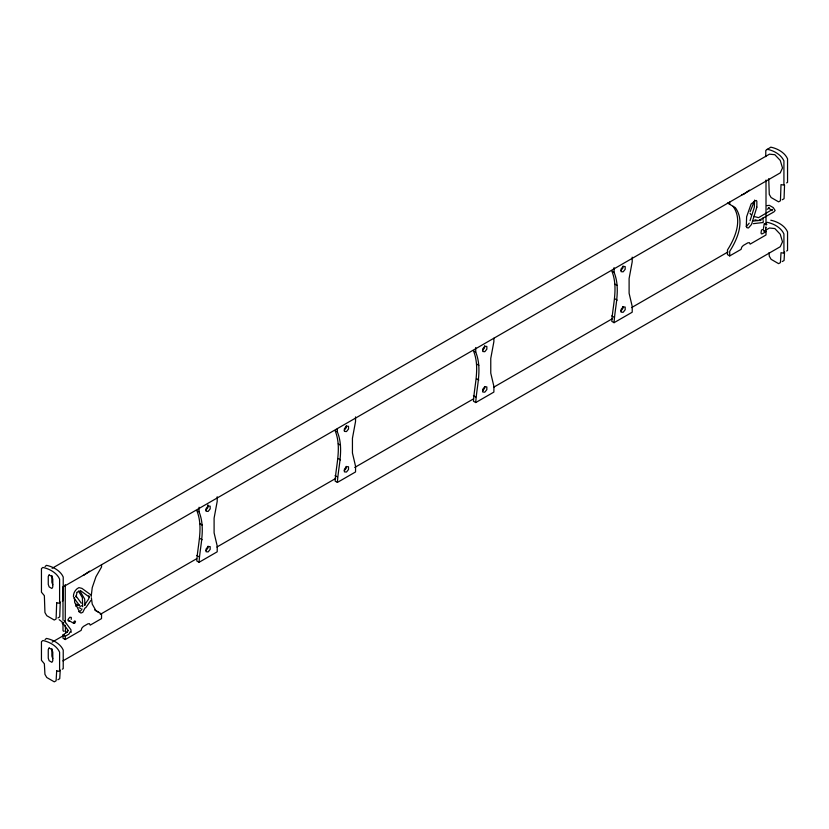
<?xml version="1.0" encoding="UTF-8"?>
<svg xmlns="http://www.w3.org/2000/svg" width="829" height="829" viewBox="0 0 829 829"><rect width="100%" height="100%" fill="white"/><g stroke="black" fill="none" stroke-linecap="round" stroke-linejoin="round"><path stroke-width="1.24" d="M71.253 619.367L71.273 617.398L69.823 617.232L68.351 619.035L68.33 620.994L69.771 621.159M60.258 601.947L59.729 616.89L57.906 617.947M784.545 185.002L784.058 198.701L782.234 199.758M60.237 670.019L59.729 678.692L57.906 679.749M784.566 251.829L784.058 260.503L782.234 261.56M73.429 596.735C73.242 592.932 75.47 589.243 78.921 587.616L81.936 588.372L91.314 595.212M763.281 220.939L763.115 222.514L753.354 223.664M91.19 596.465L92.237 587.616L95.957 576.756L101.542 567.005L101.542 564.694M199.064 562.29L196.794 560.984C197.779 544.218 203.478 527.057 196.794 510.55L199.064 511.856C205.747 528.374 200.048 545.523 199.064 562.29L217.198 551.813L217.25 546.249L214.1 532.86L214.1 518.156L217.198 501.379L217.198 496.768M337.393 482.426L335.123 481.11C336.118 464.354 341.807 447.194 335.123 430.686L337.393 431.992C344.076 448.499 338.387 465.66 337.393 482.426L355.537 471.95L355.579 466.375L352.439 452.997L352.439 438.282L355.537 421.515L355.537 416.904M475.732 402.552L473.463 401.246C474.447 384.48 480.146 367.33 473.463 350.812L475.732 352.128C482.416 368.636 476.716 385.796 475.732 402.552L493.877 392.086L493.918 386.511L490.768 373.133L490.768 358.418L493.877 341.652L493.877 338.191M614.061 322.688L611.802 321.383C612.786 304.616 618.475 287.456 611.802 270.948L614.061 272.254C620.745 288.772 615.056 305.922 614.061 322.688L632.206 312.212L632.258 306.647L629.107 293.259L629.107 278.554L632.206 261.788L632.206 257.177M763.488 228.099L764.265 223.882L766.898 224.41L766.214 224.96L764.265 223.882M84.941 607.989L82.796 612.299L81.004 613.045L79.739 612.289L74.662 602.31L74.423 597.688M70.247 631.791L68.89 634.144L65.263 636.237L62.994 634.931L62.994 638.226L65.263 639.542L81.138 630.372L81.822 628.154L83.408 626.444L87.936 623.822L89.522 623.698L90.206 625.139L101.542 618.589L101.542 613.978L95.957 610.693L92.237 604.113L91.366 597.74M765.602 228.4L766.006 227.063M750.038 220.69L754.338 207.281L754.577 200.09M67.823 630.755L67.139 632.123L65.657 632.506L65.263 625.273M750.172 211.55L754.369 201.209M76.879 593.087L76.03 597.025L75.978 595.947L81.315 603.201M749.261 223.125L746.204 226.659M62.942 622.206L62.258 623.356L63.45 624.009M84.485 605.129L88.527 599.149L89.242 597.263L88.776 595.844L89.304 597.056L80.361 590.528M90.91 600.372L85.739 607.781M82.05 608.994L80.527 610.994L78.734 611.729M205.861 510.125L207.903 507.586L207.903 504.861M205.861 550.611L207.903 548.073L207.903 546.259M344.201 430.261L346.242 427.723L346.242 425.909M344.201 470.737L346.242 468.198L346.242 466.385M482.53 350.387L484.571 347.848L484.571 346.035M482.53 390.873L484.571 388.335L484.571 386.521M620.869 270.523L622.911 267.985L622.911 266.171M620.869 311.01L622.911 308.471L622.911 306.657M767.322 209.26L769.426 207.975L768.4 207.924L772.255 210.721M772.566 209.364L758.566 217.644L753.706 216.4M89.522 571.16L83.408 575.481M749.447 190.162L743.333 194.483L741.748 194.608M67.584 631.822L62.994 634.931M45.077 566.528L46.455 565.347C52.911 566.642 60.424 570.621 63.222 577.005L63.222 600.569L62.31 601.098M45.077 639.594L46.455 638.413C52.911 639.698 60.424 643.687 63.222 650.06L63.222 668.661L62.31 669.179M786.638 182.908L787.55 182.38L787.55 158.816C784.752 152.443 777.239 148.453 770.794 147.158L765.778 150.443L765.778 156.64M765.778 223.498L767.157 222.317C773.612 223.602 781.115 227.592 783.923 233.975L783.923 252.565L783.654 253.156L781.011 252.69L780.431 262.596L778.607 263.653L771.094 259.311L769.271 256.151L769.074 252.627M52.113 568.321L769.447 154.173L774.846 154.702L780.255 160.411L782.493 167.945L780.255 172.888L62.921 587.046M76.838 592.424L78.962 591.201L80.175 591.357L84.651 599.015L84.941 605.408M52.113 642.164L64.434 635.045M100.309 614.341L196.701 558.694M216.877 547.047L335.683 478.447M354.739 467.452L473.546 398.853M493.721 387.205L612.527 318.616M631.584 307.611L727.976 251.964M763.841 231.25L769.447 228.016L774.846 228.555L780.255 234.255L782.493 241.788L780.255 246.731L62.921 660.889M733.043 206.307C742.784 219.737 735.385 237.571 727.458 249.995L727.458 254.607L729.717 255.912L741.064 249.374L741.748 247.146L743.333 245.446L747.862 242.824L749.447 242.7L750.131 244.13L766.006 234.97L766.006 231.664L762.379 233.757L761.416 233.861L761.022 232.98L761.457 230.099L763.447 229.136M759.25 220.203L773.82 211.965L775.146 210.493L773.239 207.571L769.291 205.343L766.866 205.654M81.916 605.626L80.423 606.331L75.47 603.844M73.874 623.408L75.045 622.859L75.512 621.346L74.62 620.962L73.615 622.237L73.874 623.408L67.947 619.988M75.543 606.082L79.087 604.828M752.877 221.115L761.074 220.213M64.351 631.107L63.387 631.201L62.994 630.32L62.994 622.693M767.157 149.251C773.612 150.546 781.115 154.536 783.923 160.909L783.923 184.484L783.654 185.064L781.011 184.608L780.431 200.794L778.607 201.851L771.094 197.52L769.271 194.349L768.732 178.701M770.794 220.224C777.239 221.509 784.752 225.498 787.55 231.882L787.55 250.472L786.638 250.99M758.1 220.587L754.918 219.768M78.869 607.636L80.869 608.465M763.737 230.358L766.006 231.664M614.9 284.14L617.17 285.445M614.9 298.844L617.17 300.16M611.75 315.859L614.02 317.175M476.561 364.004L478.83 365.309M476.561 378.718L478.83 380.024M473.421 395.734L475.68 397.039M338.232 443.867L340.491 445.183M338.232 458.582L340.491 459.888M335.082 475.597L337.351 476.903M199.893 523.741L202.162 525.047M199.893 538.446L202.162 539.762M196.742 555.461L199.012 556.767M727.458 203.022L735.313 207.623C745.053 221.042 737.655 238.887 729.717 251.301L729.717 255.912M94.62 609.926L99.283 612.672M59.18 619.688L61.139 621.18M73.843 597.854L79.169 605.066M64.154 620.589L70.911 629.729L71.18 632.32M61.833 621.802L68.392 630.672M749.986 213.188L750.981 214.784M78.548 591.15L82.382 597.709L82.672 606.683M52.776 584.818L51.885 582.238L51.885 575.513M52.776 658.651L51.885 656.071L51.885 648.682M762.918 218.037L762.939 219.965M759.996 219.768L760.006 220.742M766.006 180.038L766.006 224.514M765.778 227.219L765.778 230.939M729.717 202.027L729.717 204.328M614.061 267.643L614.061 272.254M475.732 347.517L475.732 352.128M337.393 428.531L337.393 431.992M199.064 507.244L199.064 511.856M65.263 584.611L65.263 622.734M65.263 636.237L65.263 639.542M62.994 587.119L62.994 620.154M56.683 602.797L56.103 618.983L54.279 620.04L46.766 615.698L44.942 612.538L44.362 595.678L41.45 592.196L41.45 568.621L42.828 567.44C49.284 568.735 56.786 572.725 59.595 579.098L59.595 602.662L59.325 603.253L56.683 602.797M56.683 670.879L56.103 680.785L54.279 681.842L46.766 677.5L44.942 674.34L44.362 663.77L41.45 660.278L41.45 641.687L42.828 640.506C49.284 641.791 56.786 645.781 59.595 652.164L59.595 670.754L59.325 671.335L56.683 670.879M756.846 207.157L751.53 224.431L748.473 227.965L746.95 227.737L746.328 226.141L746.618 216.825L751.095 204.007L755.488 200.608L756.442 200.514L756.846 201.395L756.846 207.157M49.149 574.943L48.258 576.476L48.258 584.341L49.149 586.911L51.885 588.497L52.787 586.953L52.787 579.098L51.885 576.518L49.149 574.943M49.149 647.998L48.258 649.542L48.258 658.164L49.149 660.744L51.885 662.319L52.787 660.786L52.787 652.164L51.885 649.584L49.149 647.998M208.131 505.991L206.089 508.529L206.089 511.255L208.131 511.431L210.172 508.892L210.172 506.177L208.131 505.991M208.131 546.477L206.089 549.016L206.089 551.731L208.131 551.917L210.172 549.378L210.172 546.653L208.131 546.477M346.47 426.127L344.429 428.666L344.429 431.381L346.47 431.567L348.512 429.028L348.512 426.303L346.47 426.127M346.47 466.613L344.429 469.152L344.429 471.867L346.47 472.053L348.512 469.515L348.512 466.789L346.47 466.613M484.799 346.263L482.758 348.802L482.758 351.517L484.799 351.703L486.841 349.164L486.841 346.439L484.799 346.263M484.799 386.739L482.758 389.278L482.758 392.003L484.799 392.19L486.841 389.64L486.841 386.925L484.799 386.739M623.139 266.389L621.097 268.928L621.097 271.653L623.139 271.829L625.18 269.29L625.18 266.575L623.139 266.389M623.139 306.875L621.097 309.414L621.097 312.139L623.139 312.315L625.18 309.777L625.18 307.062L623.139 306.875"/></g></svg>
